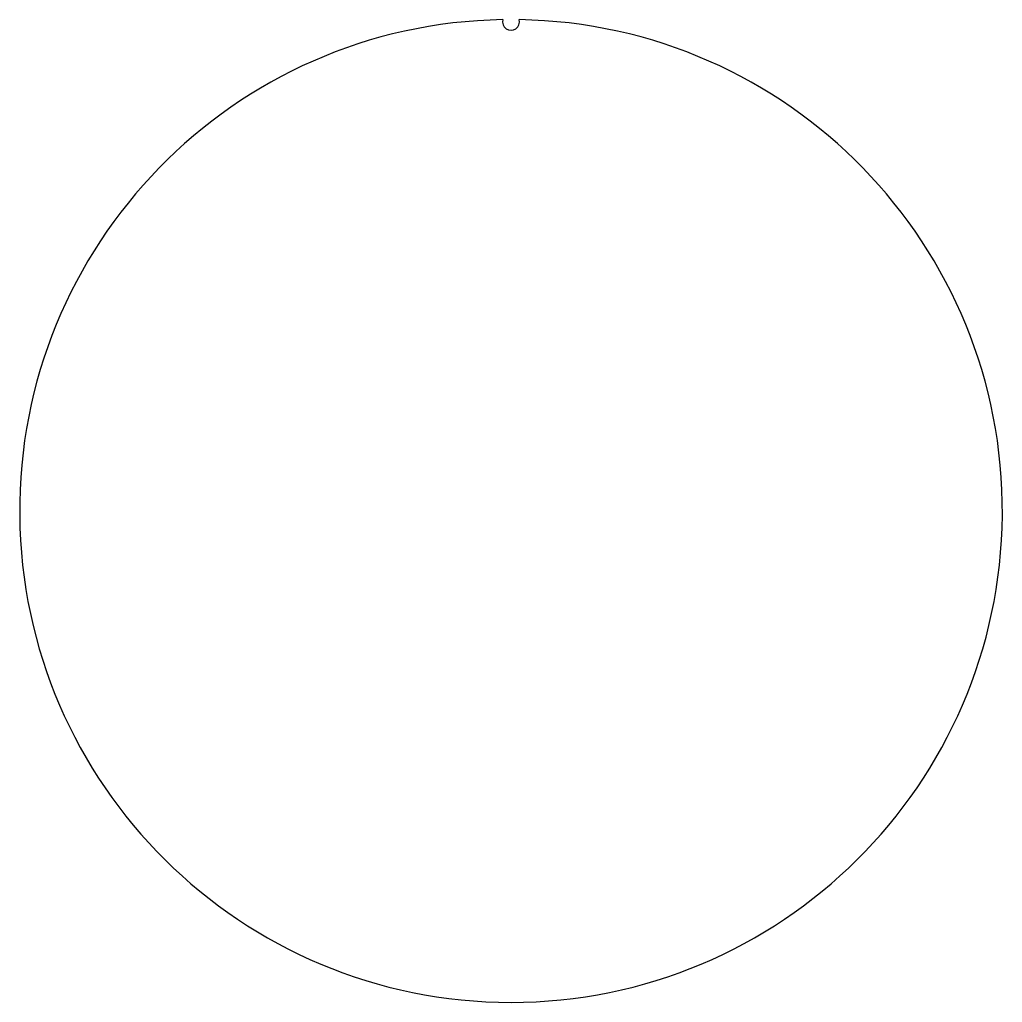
# Model space of a CAD drawing. Header units: millimetres. Extents: x 115.6 to 161.8, y -263.7 to -217.6.
import ezdxf

# ---------------------------------------------------------------- set-up
doc = ezdxf.new("R2010")
doc.units = ezdxf.units.MM

msp = doc.modelspace()

# ---------------------------------------------------------------- linework, layer by layer
for centre, radius, start, end in [((138.693, -240.683), 23.065, 90.9642, 449.0358), ((138.693, -217.718), 0.4, 166.0051, 373.9949)]:
    msp.add_arc(centre, radius, start, end)

doc.saveas('drawing.dxf')
